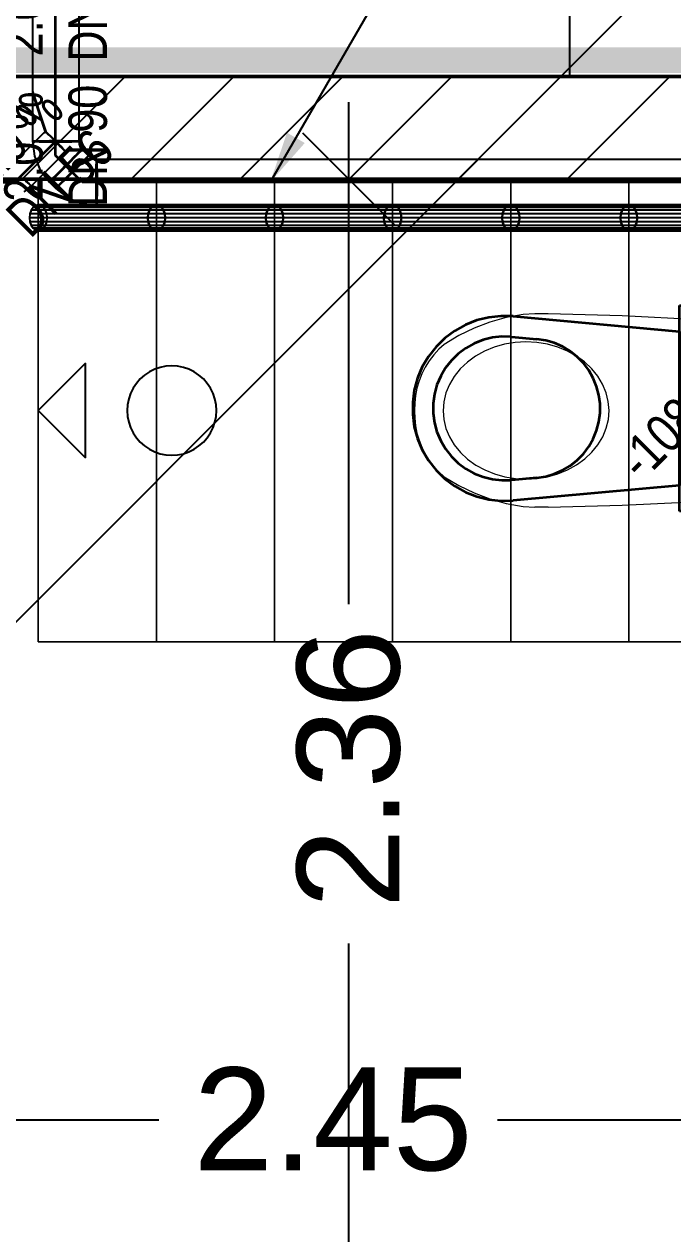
# Model space of a CAD drawing. Extents: x 0 to 756, y -25 to 420.
# Drawn here: x 337.77 to 363.03, y 218.54 to 265.61 of the extents above; entities that cross this region are included whole.
import ezdxf

# ---------------------------------------------------------------- set-up
doc = ezdxf.new("R2010")
doc.units = 0
doc.layers.get('0').update_dxf_attribs({"lineweight": 25})
for name, color, linetype, lineweight, true_color in [('A_Geschossdecke', 7, 'Continuous', 25, 0x008080), ('H_Heizung', 1, 'Continuous', 25, 0xff0000), ('S_Einrichtung', 7, 'Continuous', 35, 0x9dff9d), ('S_Schmutzwasser', 7, 'Continuous', 35, 0x808040)]:
    doc.layers.add(name, color=color, linetype=linetype, lineweight=lineweight, true_color=true_color)
for name, color, linetype, lineweight in [('A_Innenwand', 7, 'Continuous', 25), ('ALLGEMEIN01', 7, 'Continuous', 13), ('ALLGEMEIN03', 7, 'Continuous', 25), ('SANIT_R', 7, 'Continuous', 25), ('Standard', 7, 'Continuous', 25), ('TREPPE', 7, 'Continuous', 13), ('WAND_HOLZ_NICHT_TRAGEND', 7, 'Continuous', 13), ('X_Text', 7, 'Continuous', 25)]:
    doc.layers.add(name, color=color, linetype=linetype, lineweight=lineweight)
doc.styles.get("Standard").update_dxf_attribs({"font": 'arial.ttf'})

# ---------------------------------------------------------------- blocks, each defined once
blk = doc.blocks.new('Referenz-A0T78P30OY')
at = {"layer": 'ALLGEMEIN01', "color": 0, "lineweight": -2}
for p, q in [((342.457, 251.957), (342.286, 251.807)), ((342.646, 252.083), (342.457, 251.957)), ((342.85, 252.184), (342.646, 252.083)), ((343.065, 252.257), (342.85, 252.184)), ((343.288, 252.301), (343.065, 252.257)), ((343.515, 252.316), (343.288, 252.301)), ((343.742, 252.301), (343.515, 252.316)), ((343.965, 252.257), (343.742, 252.301)), ((344.18, 252.184), (343.965, 252.257)), ((344.384, 252.083), (344.18, 252.184)), ((344.573, 251.957), (344.384, 252.083)), ((344.744, 251.807), (344.573, 251.957)), ((342.01, 251.447), (341.909, 251.243)), ((342.136, 251.636), (342.01, 251.447)), ((342.286, 251.807), (342.136, 251.636)), ((344.894, 251.636), (344.744, 251.807)), ((345.021, 251.447), (344.894, 251.636)), ((345.121, 251.243), (345.021, 251.447)), ((341.836, 251.028), (341.792, 250.805)), ((341.909, 251.243), (341.836, 251.028)), ((345.194, 251.028), (345.121, 251.243)), ((345.239, 250.805), (345.194, 251.028)), ((341.792, 250.805), (341.777, 250.578)), ((341.777, 250.578), (341.792, 250.351)), ((345.254, 250.578), (345.239, 250.805)), ((345.239, 250.351), (345.254, 250.578)), ((341.792, 250.351), (341.836, 250.128)), ((341.836, 250.128), (341.909, 249.913)), ((345.121, 249.913), (345.194, 250.128)), ((345.194, 250.128), (345.239, 250.351)), ((341.909, 249.913), (342.01, 249.709)), ((342.01, 249.709), (342.136, 249.52)), ((342.136, 249.52), (342.286, 249.349)), ((344.744, 249.349), (344.894, 249.52)), ((344.894, 249.52), (345.021, 249.709)), ((345.021, 249.709), (345.121, 249.913)), ((342.286, 249.349), (342.457, 249.199)), ((342.457, 249.199), (342.646, 249.072)), ((342.646, 249.072), (342.85, 248.972)), ((344.18, 248.972), (344.384, 249.072)), ((344.384, 249.072), (344.573, 249.199)), ((344.573, 249.199), (344.744, 249.349)), ((342.85, 248.972), (343.065, 248.899)), ((343.065, 248.899), (343.288, 248.854)), ((343.288, 248.854), (343.515, 248.84)), ((343.515, 248.84), (343.742, 248.854)), ((343.742, 248.854), (343.965, 248.899)), ((343.965, 248.899), (344.18, 248.972))]:
    blk.add_line(p, q, dxfattribs=at)
at = {"layer": 'ALLGEMEIN03', "color": 0, "lineweight": -2}
for p, q in [((359.007, 279.578), (359.007, 263.578)), ((359.007, 263.578), (391.607, 263.578))]:
    blk.add_line(p, q, dxfattribs=at)
at = {"layer": 'SANIT_R', "color": 0, "lineweight": 13}
for p, q in [((357.197, 254.317), (356.544, 254.201)), ((357.656, 254.338), (357.197, 254.317)), ((358.178, 254.338), (357.656, 254.338)), ((361.052, 254.258), (358.178, 254.338)), ((364.207, 254.106), (361.052, 254.258)), ((355.286, 253.784), (354.691, 253.494)), ((355.907, 254.018), (355.286, 253.784)), ((356.544, 254.201), (355.907, 254.018)), ((354.691, 253.494), (354.126, 253.151)), ((353.92, 252.967), (353.722, 252.751)), ((354.126, 253.151), (353.92, 252.967)), ((355.695, 252.887), (355.344, 252.692)), ((356.073, 253.042), (355.695, 252.887)), ((356.473, 253.155), (356.073, 253.042)), ((356.888, 253.224), (356.473, 253.155)), ((357.309, 253.247), (356.888, 253.224)), ((357.731, 253.225), (357.309, 253.247)), ((358.145, 253.157), (357.731, 253.225)), ((358.546, 253.046), (358.145, 253.157)), ((358.925, 252.892), (358.546, 253.046)), ((359.277, 252.699), (358.925, 252.892)), ((353.545, 252.518), (353.389, 252.269)), ((353.722, 252.751), (353.545, 252.518)), ((355.026, 252.462), (354.748, 252.199)), ((355.344, 252.692), (355.026, 252.462)), ((359.595, 252.469), (359.277, 252.699)), ((359.874, 252.207), (359.595, 252.469)), ((353.256, 252.008), (353.148, 251.736)), ((353.389, 252.269), (353.256, 252.008)), ((354.514, 251.908), (354.327, 251.595)), ((354.748, 252.199), (354.514, 251.908)), ((360.109, 251.917), (359.874, 252.207)), ((360.296, 251.604), (360.109, 251.917)), ((353.065, 251.455), (353.008, 251.167)), ((353.148, 251.736), (353.065, 251.455)), ((354.327, 251.595), (354.192, 251.264)), ((360.432, 251.273), (360.296, 251.604)), ((353.008, 251.167), (352.978, 250.876)), ((354.192, 251.264), (354.11, 250.921)), ((360.515, 250.931), (360.432, 251.273)), ((360.544, 250.583), (360.515, 250.931)), ((352.978, 250.876), (352.968, 250.573)), ((352.968, 250.573), (352.978, 250.279)), ((354.11, 250.921), (354.083, 250.573)), ((354.083, 250.573), (354.111, 250.224)), ((360.517, 250.234), (360.544, 250.583)), ((352.978, 250.279), (353.009, 249.988)), ((353.009, 249.988), (353.065, 249.701)), ((354.111, 250.224), (354.194, 249.882)), ((360.435, 249.892), (360.517, 250.234)), ((353.065, 249.701), (353.148, 249.42)), ((354.194, 249.882), (354.331, 249.552)), ((354.331, 249.552), (354.518, 249.239)), ((360.113, 249.247), (360.299, 249.561)), ((360.299, 249.561), (360.435, 249.892)), ((353.148, 249.42), (353.257, 249.147)), ((353.257, 249.147), (353.389, 248.886)), ((354.518, 249.239), (354.753, 248.949)), ((359.879, 248.957), (360.113, 249.247)), ((353.389, 248.886), (353.545, 248.638)), ((353.545, 248.638), (353.722, 248.405)), ((354.753, 248.949), (355.032, 248.687)), ((355.032, 248.687), (355.35, 248.457)), ((359.283, 248.463), (359.6, 248.694)), ((359.6, 248.694), (359.879, 248.957)), ((353.722, 248.405), (353.92, 248.189)), ((353.92, 248.189), (354.126, 248.004)), ((355.35, 248.457), (355.702, 248.264)), ((355.702, 248.264), (356.081, 248.11)), ((356.081, 248.11), (356.481, 247.998)), ((358.153, 248.001), (358.553, 248.114)), ((358.553, 248.114), (358.932, 248.269)), ((358.932, 248.269), (359.283, 248.463)), ((354.126, 248.004), (354.691, 247.661)), ((354.691, 247.661), (355.287, 247.371)), ((356.481, 247.998), (356.896, 247.931)), ((356.896, 247.931), (357.318, 247.908)), ((357.318, 247.908), (357.739, 247.932)), ((357.739, 247.932), (358.153, 248.001)), ((355.287, 247.371), (355.907, 247.138)), ((355.907, 247.138), (356.544, 246.955)), ((356.544, 246.955), (357.197, 246.839)), ((357.197, 246.839), (357.656, 246.818)), ((358.178, 246.817), (357.656, 246.818)), ((358.178, 246.817), (361.052, 246.897)), ((361.052, 246.897), (364.207, 247.05))]:
    blk.add_line(p, q, dxfattribs=at)
at = {"layer": 'Standard', "color": 0, "lineweight": -2}
for p, q in [((350.414, 253.578), (350.414, 262.578)), ((352.214, 257.778), (348.614, 261.378)), ((353.414, 259.578), (347.414, 259.578)), ((350.414, 243.037), (350.414, 259.578)), ((338.116, 258.482), (338.041, 258.372)), ((338.21, 258.553), (338.116, 258.482)), ((342.716, 258.482), (338.116, 258.482)), ((338.315, 258.578), (338.21, 258.553)), ((342.81, 258.553), (338.21, 258.553)), ((342.915, 258.578), (338.315, 258.578)), ((338.315, 258.578), (338.42, 258.553)), ((343.02, 258.553), (338.42, 258.553)), ((338.42, 258.553), (338.515, 258.482)), ((343.115, 258.482), (338.515, 258.482)), ((338.515, 258.482), (338.59, 258.372)), ((342.716, 258.482), (342.641, 258.372)), ((342.641, 258.372), (342.716, 258.482)), ((342.81, 258.553), (342.716, 258.482)), ((342.716, 258.482), (342.81, 258.553)), ((347.316, 258.482), (342.716, 258.482)), ((342.915, 258.578), (342.81, 258.553)), ((342.81, 258.553), (342.915, 258.578)), ((347.41, 258.553), (342.81, 258.553)), ((347.515, 258.578), (342.915, 258.578)), ((342.915, 258.578), (343.02, 258.553)), ((343.02, 258.553), (342.915, 258.578)), ((347.62, 258.553), (343.02, 258.553)), ((343.02, 258.553), (343.115, 258.482)), ((343.115, 258.482), (343.02, 258.553)), ((347.715, 258.482), (343.115, 258.482)), ((343.115, 258.482), (343.19, 258.372)), ((343.19, 258.372), (343.115, 258.482)), ((347.316, 258.482), (347.241, 258.372)), ((347.241, 258.372), (347.316, 258.482)), ((347.41, 258.553), (347.316, 258.482)), ((347.316, 258.482), (347.41, 258.553)), ((351.916, 258.482), (347.316, 258.482)), ((347.515, 258.578), (347.41, 258.553)), ((347.41, 258.553), (347.515, 258.578)), ((352.01, 258.553), (347.41, 258.553)), ((352.115, 258.578), (347.515, 258.578)), ((347.515, 258.578), (347.62, 258.553)), ((347.62, 258.553), (347.515, 258.578)), ((352.22, 258.553), (347.62, 258.553)), ((347.62, 258.553), (347.715, 258.482)), ((347.715, 258.482), (347.62, 258.553)), ((352.315, 258.482), (347.715, 258.482)), ((347.715, 258.482), (347.79, 258.372)), ((347.79, 258.372), (347.715, 258.482)), ((351.916, 258.482), (351.841, 258.372)), ((351.841, 258.372), (351.916, 258.482)), ((352.01, 258.553), (351.916, 258.482)), ((351.916, 258.482), (352.01, 258.553)), ((356.516, 258.482), (351.916, 258.482)), ((352.115, 258.578), (352.01, 258.553)), ((352.01, 258.553), (352.115, 258.578)), ((356.61, 258.553), (352.01, 258.553)), ((356.715, 258.578), (352.115, 258.578)), ((352.115, 258.578), (352.22, 258.553)), ((352.22, 258.553), (352.115, 258.578)), ((356.82, 258.553), (352.22, 258.553)), ((352.22, 258.553), (352.315, 258.482)), ((352.315, 258.482), (352.22, 258.553)), ((356.915, 258.482), (352.315, 258.482)), ((352.315, 258.482), (352.39, 258.372)), ((352.39, 258.372), (352.315, 258.482)), ((356.516, 258.482), (356.441, 258.372)), ((356.441, 258.372), (356.516, 258.482)), ((356.61, 258.553), (356.516, 258.482)), ((356.516, 258.482), (356.61, 258.553)), ((361.125, 258.482), (356.516, 258.482)), ((356.715, 258.578), (356.61, 258.553)), ((356.61, 258.553), (356.715, 258.578)), ((361.215, 258.553), (356.61, 258.553)), ((361.315, 258.578), (356.715, 258.578)), ((356.715, 258.578), (356.82, 258.553)), ((356.82, 258.553), (356.715, 258.578)), ((361.415, 258.553), (356.82, 258.553)), ((356.82, 258.553), (356.915, 258.482)), ((356.915, 258.482), (356.82, 258.553)), ((361.506, 258.482), (356.915, 258.482)), ((356.915, 258.482), (356.99, 258.372)), ((356.99, 258.372), (356.915, 258.482)), ((361.125, 258.482), (361.053, 258.372)), ((361.053, 258.372), (361.125, 258.482)), ((361.215, 258.553), (361.125, 258.482)), ((361.125, 258.482), (361.215, 258.553)), ((366.538, 258.482), (361.125, 258.482)), ((361.315, 258.578), (361.215, 258.553)), ((361.215, 258.553), (361.315, 258.578)), ((366.62, 258.553), (361.215, 258.553)), ((361.315, 258.578), (361.415, 258.553)), ((366.71, 258.578), (361.315, 258.578)), ((361.415, 258.553), (361.315, 258.578)), ((361.415, 258.553), (361.506, 258.482)), ((366.801, 258.553), (361.415, 258.553)), ((361.506, 258.482), (361.415, 258.553)), ((361.506, 258.482), (361.577, 258.372)), ((366.883, 258.482), (361.506, 258.482)), ((361.577, 258.372), (361.506, 258.482)), ((337.992, 258.232), (337.976, 258.078)), ((337.976, 258.078), (337.992, 257.923)), ((342.576, 258.078), (337.976, 258.078)), ((338.041, 258.372), (337.992, 258.232)), ((342.592, 258.232), (337.992, 258.232)), ((342.641, 258.372), (338.041, 258.372)), ((343.19, 258.372), (338.59, 258.372)), ((338.59, 258.372), (338.638, 258.232)), ((343.238, 258.232), (338.638, 258.232)), ((338.638, 258.232), (338.655, 258.078)), ((338.655, 258.078), (338.638, 257.923)), ((343.255, 258.078), (338.655, 258.078)), ((342.592, 258.232), (342.576, 258.078)), ((342.576, 258.078), (342.592, 258.232)), ((342.576, 258.078), (342.592, 257.923)), ((347.176, 258.078), (342.576, 258.078)), ((342.592, 257.923), (342.576, 258.078)), ((342.641, 258.372), (342.592, 258.232)), ((342.592, 258.232), (342.641, 258.372)), ((347.192, 258.232), (342.592, 258.232)), ((347.241, 258.372), (342.641, 258.372)), ((347.79, 258.372), (343.19, 258.372)), ((343.19, 258.372), (343.238, 258.232)), ((343.238, 258.232), (343.19, 258.372)), ((347.838, 258.232), (343.238, 258.232)), ((343.238, 258.232), (343.255, 258.078)), ((343.255, 258.078), (343.238, 258.232)), ((343.255, 258.078), (343.238, 257.923)), ((343.238, 257.923), (343.255, 258.078)), ((347.855, 258.078), (343.255, 258.078)), ((347.192, 258.232), (347.176, 258.078)), ((347.176, 258.078), (347.192, 258.232)), ((347.176, 258.078), (347.192, 257.923)), ((351.776, 258.078), (347.176, 258.078)), ((347.192, 257.923), (347.176, 258.078)), ((347.241, 258.372), (347.192, 258.232)), ((347.192, 258.232), (347.241, 258.372)), ((351.792, 258.232), (347.192, 258.232)), ((351.841, 258.372), (347.241, 258.372)), ((352.39, 258.372), (347.79, 258.372)), ((347.79, 258.372), (347.838, 258.232)), ((347.838, 258.232), (347.79, 258.372)), ((352.438, 258.232), (347.838, 258.232)), ((347.838, 258.232), (347.855, 258.078)), ((347.855, 258.078), (347.838, 258.232)), ((347.855, 258.078), (347.838, 257.923)), ((347.838, 257.923), (347.855, 258.078)), ((352.455, 258.078), (347.855, 258.078)), ((351.792, 258.232), (351.776, 258.078)), ((351.776, 258.078), (351.792, 258.232)), ((351.776, 258.078), (351.792, 257.923)), ((356.376, 258.078), (351.776, 258.078)), ((351.792, 257.923), (351.776, 258.078)), ((351.841, 258.372), (351.792, 258.232)), ((351.792, 258.232), (351.841, 258.372)), ((356.392, 258.232), (351.792, 258.232)), ((356.441, 258.372), (351.841, 258.372)), ((356.99, 258.372), (352.39, 258.372)), ((352.39, 258.372), (352.438, 258.232)), ((352.438, 258.232), (352.39, 258.372)), ((357.038, 258.232), (352.438, 258.232)), ((352.438, 258.232), (352.455, 258.078)), ((352.455, 258.078), (352.438, 258.232)), ((352.455, 258.078), (352.438, 257.923)), ((352.438, 257.923), (352.455, 258.078)), ((357.055, 258.078), (352.455, 258.078)), ((356.392, 258.232), (356.376, 258.078)), ((356.376, 258.078), (356.392, 258.232)), ((356.376, 258.078), (356.392, 257.923)), ((360.991, 258.078), (356.376, 258.078)), ((356.392, 257.923), (356.376, 258.078)), ((356.441, 258.372), (356.392, 258.232)), ((356.392, 258.232), (356.441, 258.372)), ((361.007, 258.232), (356.392, 258.232)), ((361.053, 258.372), (356.441, 258.372)), ((361.577, 258.372), (356.99, 258.372)), ((356.99, 258.372), (357.038, 258.232)), ((357.038, 258.232), (356.99, 258.372)), ((361.624, 258.232), (357.038, 258.232)), ((357.038, 258.232), (357.055, 258.078)), ((357.055, 258.078), (357.038, 258.232)), ((357.055, 258.078), (357.038, 257.923)), ((357.038, 257.923), (357.055, 258.078)), ((361.639, 258.078), (357.055, 258.078)), ((361.007, 258.232), (360.991, 258.078)), ((360.991, 258.078), (361.007, 258.232)), ((360.991, 258.078), (361.007, 257.923)), ((366.417, 258.078), (360.991, 258.078)), ((361.007, 257.923), (360.991, 258.078)), ((361.053, 258.372), (361.007, 258.232)), ((361.007, 258.232), (361.053, 258.372)), ((366.432, 258.232), (361.007, 258.232)), ((366.473, 258.372), (361.053, 258.372)), ((361.577, 258.372), (361.624, 258.232)), ((366.947, 258.372), (361.577, 258.372)), ((361.624, 258.232), (361.577, 258.372)), ((361.624, 258.232), (361.639, 258.078)), ((366.989, 258.232), (361.624, 258.232)), ((361.639, 258.078), (361.624, 258.232)), ((361.639, 258.078), (361.624, 257.923)), ((361.624, 257.923), (361.639, 258.078)), ((367.003, 258.078), (361.639, 258.078)), ((337.992, 257.923), (338.041, 257.784)), ((342.592, 257.923), (337.992, 257.923)), ((338.041, 257.784), (338.116, 257.673)), ((342.641, 257.784), (338.041, 257.784)), ((338.116, 257.673), (338.21, 257.602)), ((342.716, 257.673), (338.116, 257.673)), ((338.21, 257.602), (338.315, 257.578)), ((342.81, 257.602), (338.21, 257.602)), ((338.42, 257.602), (338.315, 257.578)), ((338.315, 257.578), (342.915, 257.578)), ((338.515, 257.673), (338.42, 257.602)), ((343.02, 257.602), (338.42, 257.602)), ((338.59, 257.784), (338.515, 257.673)), ((343.115, 257.673), (338.515, 257.673)), ((338.638, 257.923), (338.59, 257.784)), ((343.19, 257.784), (338.59, 257.784)), ((343.238, 257.923), (338.638, 257.923)), ((342.592, 257.923), (342.641, 257.784)), ((347.192, 257.923), (342.592, 257.923)), ((342.641, 257.784), (342.592, 257.923)), ((342.641, 257.784), (342.716, 257.673)), ((347.241, 257.784), (342.641, 257.784)), ((342.716, 257.673), (342.641, 257.784)), ((342.716, 257.673), (342.81, 257.602)), ((347.316, 257.673), (342.716, 257.673)), ((342.81, 257.602), (342.716, 257.673)), ((342.81, 257.602), (342.915, 257.578)), ((347.41, 257.602), (342.81, 257.602)), ((342.915, 257.578), (342.81, 257.602)), ((343.02, 257.602), (342.915, 257.578)), ((342.915, 257.578), (343.02, 257.602)), ((342.915, 257.578), (347.515, 257.578)), ((343.115, 257.673), (343.02, 257.602)), ((343.02, 257.602), (343.115, 257.673)), ((347.62, 257.602), (343.02, 257.602)), ((343.19, 257.784), (343.115, 257.673)), ((343.115, 257.673), (343.19, 257.784)), ((347.715, 257.673), (343.115, 257.673)), ((343.238, 257.923), (343.19, 257.784)), ((343.19, 257.784), (343.238, 257.923)), ((347.79, 257.784), (343.19, 257.784)), ((347.838, 257.923), (343.238, 257.923)), ((347.192, 257.923), (347.241, 257.784)), ((351.792, 257.923), (347.192, 257.923)), ((347.241, 257.784), (347.192, 257.923)), ((347.241, 257.784), (347.316, 257.673)), ((351.841, 257.784), (347.241, 257.784)), ((347.316, 257.673), (347.241, 257.784)), ((347.316, 257.673), (347.41, 257.602)), ((351.916, 257.673), (347.316, 257.673)), ((347.41, 257.602), (347.316, 257.673)), ((347.41, 257.602), (347.515, 257.578)), ((352.01, 257.602), (347.41, 257.602)), ((347.515, 257.578), (347.41, 257.602)), ((347.62, 257.602), (347.515, 257.578)), ((347.515, 257.578), (347.62, 257.602)), ((347.515, 257.578), (352.115, 257.578)), ((347.715, 257.673), (347.62, 257.602)), ((347.62, 257.602), (347.715, 257.673)), ((352.22, 257.602), (347.62, 257.602)), ((347.79, 257.784), (347.715, 257.673)), ((347.715, 257.673), (347.79, 257.784)), ((352.315, 257.673), (347.715, 257.673)), ((347.838, 257.923), (347.79, 257.784)), ((347.79, 257.784), (347.838, 257.923)), ((352.39, 257.784), (347.79, 257.784)), ((352.438, 257.923), (347.838, 257.923)), ((351.792, 257.923), (351.841, 257.784)), ((356.392, 257.923), (351.792, 257.923)), ((351.841, 257.784), (351.792, 257.923)), ((351.841, 257.784), (351.916, 257.673)), ((356.441, 257.784), (351.841, 257.784)), ((351.916, 257.673), (351.841, 257.784)), ((351.916, 257.673), (352.01, 257.602)), ((356.516, 257.673), (351.916, 257.673)), ((352.01, 257.602), (351.916, 257.673)), ((352.01, 257.602), (352.115, 257.578)), ((356.61, 257.602), (352.01, 257.602)), ((352.115, 257.578), (352.01, 257.602)), ((352.22, 257.602), (352.115, 257.578)), ((352.115, 257.578), (352.22, 257.602)), ((352.115, 257.578), (356.715, 257.578)), ((352.315, 257.673), (352.22, 257.602)), ((352.22, 257.602), (352.315, 257.673)), ((356.82, 257.602), (352.22, 257.602)), ((352.39, 257.784), (352.315, 257.673)), ((352.315, 257.673), (352.39, 257.784)), ((356.915, 257.673), (352.315, 257.673)), ((352.438, 257.923), (352.39, 257.784)), ((352.39, 257.784), (352.438, 257.923)), ((356.99, 257.784), (352.39, 257.784)), ((357.038, 257.923), (352.438, 257.923)), ((356.392, 257.923), (356.441, 257.784)), ((361.007, 257.923), (356.392, 257.923)), ((356.441, 257.784), (356.392, 257.923)), ((356.441, 257.784), (356.516, 257.673)), ((361.053, 257.784), (356.441, 257.784)), ((356.516, 257.673), (356.441, 257.784)), ((356.516, 257.673), (356.61, 257.602)), ((361.125, 257.673), (356.516, 257.673)), ((356.61, 257.602), (356.516, 257.673)), ((356.61, 257.602), (356.715, 257.578)), ((361.215, 257.602), (356.61, 257.602)), ((356.715, 257.578), (356.61, 257.602)), ((356.82, 257.602), (356.715, 257.578)), ((356.715, 257.578), (356.82, 257.602)), ((356.715, 257.578), (361.315, 257.578)), ((356.915, 257.673), (356.82, 257.602)), ((356.82, 257.602), (356.915, 257.673)), ((361.415, 257.602), (356.82, 257.602)), ((356.99, 257.784), (356.915, 257.673)), ((356.915, 257.673), (356.99, 257.784)), ((361.506, 257.673), (356.915, 257.673)), ((357.038, 257.923), (356.99, 257.784)), ((356.99, 257.784), (357.038, 257.923)), ((361.577, 257.784), (356.99, 257.784)), ((361.624, 257.923), (357.038, 257.923)), ((361.007, 257.923), (361.053, 257.784)), ((366.432, 257.923), (361.007, 257.923)), ((361.053, 257.784), (361.007, 257.923)), ((361.053, 257.784), (361.125, 257.673)), ((366.473, 257.784), (361.053, 257.784)), ((361.125, 257.673), (361.053, 257.784)), ((361.125, 257.673), (361.215, 257.602)), ((366.538, 257.673), (361.125, 257.673)), ((361.215, 257.602), (361.125, 257.673)), ((361.215, 257.602), (361.315, 257.578)), ((366.62, 257.602), (361.215, 257.602)), ((361.315, 257.578), (361.215, 257.602)), ((361.415, 257.602), (361.315, 257.578)), ((361.315, 257.578), (361.415, 257.602)), ((361.315, 257.578), (366.71, 257.578)), ((361.506, 257.673), (361.415, 257.602)), ((361.415, 257.602), (361.506, 257.673)), ((366.801, 257.602), (361.415, 257.602)), ((361.577, 257.784), (361.506, 257.673)), ((361.506, 257.673), (361.577, 257.784)), ((366.883, 257.673), (361.506, 257.673)), ((361.624, 257.923), (361.577, 257.784)), ((361.577, 257.784), (361.624, 257.923)), ((366.947, 257.784), (361.577, 257.784)), ((366.989, 257.923), (361.624, 257.923)), ((350.414, 212.378), (350.414, 229.837)), ((324.607, 222.978), (343.006, 222.978)), ((356.206, 222.978), (373.607, 222.978))]:
    blk.add_line(p, q, dxfattribs=at)
at = {"layer": 'TREPPE', "color": 0}
for p, q in [((342.915, 259.578), (338.315, 259.578)), ((338.315, 259.578), (338.315, 241.578)), ((338.315, 259.578), (342.915, 259.578)), ((338.315, 241.578), (338.315, 259.578)), ((338.315, 259.578), (338.315, 259.578)), ((342.915, 241.578), (342.915, 259.578)), ((342.915, 259.578), (342.915, 241.578)), ((342.915, 259.578), (342.915, 259.578)), ((347.515, 259.578), (342.915, 259.578)), ((342.915, 259.578), (342.915, 241.578)), ((342.915, 259.578), (347.515, 259.578)), ((342.915, 241.578), (342.915, 259.578)), ((342.915, 259.578), (342.915, 259.578)), ((347.515, 241.578), (347.515, 259.578)), ((347.515, 259.578), (347.515, 241.578)), ((347.515, 259.578), (347.515, 259.578)), ((352.115, 259.578), (347.515, 259.578)), ((347.515, 259.578), (347.515, 241.578)), ((347.515, 259.578), (352.115, 259.578)), ((347.515, 241.578), (347.515, 259.578)), ((347.515, 259.578), (347.515, 259.578)), ((352.115, 241.578), (352.115, 259.578)), ((352.115, 259.578), (352.115, 241.578)), ((352.115, 259.578), (352.115, 259.578)), ((356.715, 259.578), (352.115, 259.578)), ((352.115, 259.578), (352.115, 241.578)), ((352.115, 259.578), (356.715, 259.578)), ((352.115, 241.578), (352.115, 259.578)), ((352.115, 259.578), (352.115, 259.578)), ((356.715, 241.578), (356.715, 259.578)), ((356.715, 259.578), (356.715, 241.578)), ((356.715, 259.578), (356.715, 259.578)), ((361.315, 259.578), (356.715, 259.578)), ((356.715, 259.578), (356.715, 241.578)), ((356.715, 259.578), (361.315, 259.578)), ((356.715, 241.578), (356.715, 259.578)), ((356.715, 259.578), (356.715, 259.578)), ((361.315, 241.578), (361.315, 259.578)), ((361.315, 259.578), (361.315, 241.578)), ((361.315, 259.578), (361.315, 259.578)), ((366.869, 259.578), (361.315, 259.578)), ((361.315, 259.578), (361.315, 241.578)), ((361.315, 241.578), (361.315, 259.578)), ((361.315, 259.578), (366.869, 259.578)), ((361.315, 259.578), (361.315, 259.578)), ((338.315, 241.578), (342.915, 241.578)), ((342.915, 241.578), (338.315, 241.578)), ((338.315, 241.578), (338.315, 241.578)), ((342.915, 241.578), (342.915, 241.578)), ((342.915, 241.578), (347.515, 241.578)), ((347.515, 241.578), (342.915, 241.578)), ((342.915, 241.578), (342.915, 241.578)), ((347.515, 241.578), (347.515, 241.578)), ((347.515, 241.578), (352.115, 241.578)), ((352.115, 241.578), (347.515, 241.578)), ((347.515, 241.578), (347.515, 241.578)), ((352.115, 241.578), (352.115, 241.578)), ((352.115, 241.578), (356.715, 241.578)), ((356.715, 241.578), (352.115, 241.578)), ((352.115, 241.578), (352.115, 241.578)), ((356.715, 241.578), (356.715, 241.578)), ((356.715, 241.578), (361.315, 241.578)), ((361.315, 241.578), (356.715, 241.578)), ((356.715, 241.578), (356.715, 241.578)), ((361.315, 241.578), (361.315, 241.578)), ((361.315, 241.578), (364.961, 241.578)), ((364.961, 241.578), (361.315, 241.578)), ((361.315, 241.578), (361.315, 241.578))]:
    blk.add_line(p, q, dxfattribs=at)
at = {"layer": 'TREPPE', "color": 0, "lineweight": -2}
for p, q in [((340.155, 252.418), (338.315, 250.578)), ((340.155, 248.738), (340.155, 252.418)), ((338.315, 250.578), (340.155, 248.738))]:
    blk.add_line(p, q, dxfattribs=at)
at = {"layer": 'WAND_HOLZ_NICHT_TRAGEND', "color": 0, "lineweight": 50}
for p, q in [((391.607, 263.578), (324.607, 263.578)), ((324.607, 263.578), (391.607, 263.578)), ((324.607, 259.578), (391.607, 259.578)), ((391.607, 259.578), (324.607, 259.578))]:
    blk.add_line(p, q, dxfattribs=at)
at = {"layer": 'Standard', "color": 0, "lineweight": -2, "insert": (348.382, 231.204), "char_height": 4, "attachment_point": 1, "rotation": 90}
blk.add_mtext('{\\fArial;2.36}', dxfattribs=at)
at = {"layer": 'Standard', "color": 0, "lineweight": -2, "insert": (344.357, 225.01), "char_height": 4, "attachment_point": 1}
blk.add_mtext('{\\fArial;2.45}', dxfattribs=at)
blk = doc.blocks.new('Wand-A0T78P4EOY', base_point=(296.607, 259.578))
at = {"color": 0, "linetype": 'ByBlock', "lineweight": -2, "ltscale": 0.25}
for p, q in [((391.607, 263.578), (319.615, 263.578)), ((391.607, 259.578), (324.607, 259.578))]:
    blk.add_line(p, q, dxfattribs=at)
at = {"color": 0, "lineweight": -2}
for p, q in [((341.694, 263.578), (337.694, 259.578)), ((345.937, 263.578), (341.937, 259.578)), ((350.179, 263.578), (346.179, 259.578)), ((354.422, 263.578), (350.422, 259.578)), ((358.664, 263.578), (354.664, 259.578)), ((362.907, 263.578), (358.907, 259.578))]:
    blk.add_line(p, q, dxfattribs=at)
blk = doc.blocks.new('Geschossdecke-A0T78P4UOY', base_point=(119.607, 24.521))
at = {"color": 0, "lineweight": -2}
blk.add_line((300.607, 205.521), (397.607, 302.521), dxfattribs=at)
blk = doc.blocks.new('WC-A0T78P8KOY', base_point=(352.897, 246.66))
at = {"color": 0, "linetype": 'ByBlock', "lineweight": -2, "ltscale": 0.35}
for p, q in [((356.336, 254.257), (355.86, 254.205)), ((356.813, 254.246), (356.336, 254.257)), ((356.813, 254.246), (363.289, 253.66)), ((363.289, 246.66), (363.289, 254.66)), ((363.289, 254.66), (364.289, 254.66)), ((364.289, 254.66), (364.289, 246.66)), ((354.952, 253.915), (354.534, 253.683)), ((355.396, 254.09), (354.952, 253.915)), ((355.86, 254.205), (355.396, 254.09)), ((354.151, 253.397), (353.809, 253.063)), ((354.534, 253.683), (354.151, 253.397)), ((355.638, 253.328), (355.292, 253.191)), ((355.999, 253.417), (355.638, 253.328)), ((356.368, 253.458), (355.999, 253.417)), ((356.74, 253.449), (356.368, 253.458)), ((356.74, 253.449), (357.732, 253.36)), ((358.077, 253.306), (357.732, 253.36)), ((358.412, 253.209), (358.077, 253.306)), ((363.289, 253.66), (363.289, 247.66)), ((353.809, 253.063), (353.514, 252.687)), ((354.968, 253.011), (354.67, 252.788)), ((355.292, 253.191), (354.968, 253.011)), ((358.731, 253.069), (358.412, 253.209)), ((359.031, 252.89), (358.731, 253.069)), ((359.304, 252.673), (359.031, 252.89)), ((353.514, 252.687), (353.272, 252.275)), ((354.404, 252.529), (354.175, 252.236)), ((354.67, 252.788), (354.404, 252.529)), ((359.548, 252.424), (359.304, 252.673)), ((359.757, 252.145), (359.548, 252.424)), ((353.272, 252.275), (353.086, 251.834)), ((353.987, 251.916), (353.842, 251.573)), ((354.175, 252.236), (353.987, 251.916)), ((359.929, 251.841), (359.757, 252.145)), ((353.086, 251.834), (352.961, 251.373)), ((353.842, 251.573), (353.745, 251.214)), ((360.061, 251.518), (359.929, 251.841)), ((360.149, 251.181), (360.061, 251.518)), ((352.961, 251.373), (352.897, 250.899)), ((353.745, 251.214), (353.696, 250.846)), ((360.194, 250.835), (360.149, 251.181)), ((352.897, 250.899), (352.897, 250.421)), ((353.696, 250.846), (353.696, 250.474)), ((353.696, 250.474), (353.745, 250.106)), ((360.149, 250.14), (360.194, 250.486)), ((360.194, 250.486), (360.194, 250.835)), ((352.897, 250.421), (352.961, 249.947)), ((353.745, 250.106), (353.842, 249.747)), ((360.061, 249.802), (360.149, 250.14)), ((352.961, 249.947), (353.086, 249.486)), ((353.842, 249.747), (353.987, 249.405)), ((359.929, 249.479), (360.061, 249.802)), ((353.086, 249.486), (353.272, 249.046)), ((353.272, 249.046), (353.514, 248.634)), ((353.987, 249.405), (354.175, 249.084)), ((354.175, 249.084), (354.404, 248.792)), ((359.548, 248.897), (359.757, 249.176)), ((359.757, 249.176), (359.929, 249.479)), ((353.514, 248.634), (353.809, 248.257)), ((354.404, 248.792), (354.67, 248.532)), ((359.031, 248.431), (359.304, 248.647)), ((359.304, 248.647), (359.548, 248.897)), ((353.809, 248.257), (354.151, 247.923)), ((354.67, 248.532), (354.968, 248.31)), ((354.968, 248.31), (355.292, 248.129)), ((355.292, 248.129), (355.638, 247.993)), ((358.077, 248.014), (358.412, 248.111)), ((358.412, 248.111), (358.731, 248.251)), ((358.731, 248.251), (359.031, 248.431)), ((354.151, 247.923), (354.534, 247.638)), ((354.534, 247.638), (354.952, 247.405)), ((355.638, 247.993), (355.999, 247.903)), ((355.999, 247.903), (356.368, 247.863)), ((356.368, 247.863), (356.74, 247.871)), ((357.732, 247.961), (356.74, 247.871)), ((363.289, 247.66), (356.813, 247.075)), ((357.732, 247.961), (358.077, 248.014)), ((354.952, 247.405), (355.396, 247.23)), ((355.396, 247.23), (355.86, 247.116)), ((355.86, 247.116), (356.336, 247.063)), ((356.336, 247.063), (356.813, 247.075)), ((364.289, 246.66), (363.289, 246.66))]:
    blk.add_line(p, q, dxfattribs=at)
blk = doc.blocks.new('Bauteilbeschriftung-A0T78PBOOY', base_point=(344.351, 264.554))
at = {"color": 0, "lineweight": -2}
for p, q in [((344.351, 275.861), (364.732, 275.861)), ((344.351, 272.661), (344.351, 275.861)), ((364.732, 275.861), (364.732, 272.661)), ((364.732, 272.661), (344.351, 272.661))]:
    blk.add_line(p, q, dxfattribs=at)
at = {"color": 0, "linetype": 'ByBlock', "lineweight": -2, "ltscale": 0.25}
blk.add_line((364.732, 272.661), (364.9, 264.554), dxfattribs=at)
at = {"color": 7, "linetype": 'ByBlock', "lineweight": -2, "ltscale": 0.25, "true_color": 0xffffff}
for points in [[(344.351, 272.661), (364.732, 272.661), (344.351, 275.861)], [(364.732, 272.661), (344.351, 275.861), (364.732, 275.861)]]:
    blk.add_solid(points, dxfattribs=at)
at = {"color": 0, "linetype": 'ByBlock', "lineweight": -2, "ltscale": 0.25}
for points in [[(365.256, 266.545), (364.459, 266.545), (365.259, 266.562)], [(364.9, 264.554), (365.256, 266.545), (364.459, 266.545)]]:
    blk.add_solid(points, dxfattribs=at)
at = {"color": 0, "linetype": 'ByBlock', "lineweight": -2, "ltscale": 0.25, "insert": (345.084, 275.361), "char_height": 2.2, "attachment_point": 1}
blk.add_mtext('{\\fArial;Wandheizung}', dxfattribs=at)
blk = doc.blocks.new('Abwasserleitung-A0T78PDAOY', base_point=(324.925, 250.858))
at = {"color": 0, "linetype": 'ByBlock', "lineweight": -2, "ltscale": 0.35}
for p, q in [((337.399, 259.461), (338.991, 261.052)), ((324.925, 257.955), (326.431, 259.461)), ((326.431, 259.461), (337.399, 259.461)), ((324.925, 251.057), (324.925, 257.955)), ((325.124, 250.858), (324.925, 251.057))]:
    blk.add_line(p, q, dxfattribs=at)
blk = doc.blocks.new('Abwasserleitung-A0T78PEWOY', base_point=(338.991, 251.898))
at = {"color": 0, "linetype": 'ByBlock', "lineweight": -2, "ltscale": 0.35}
for p, q in [((338.991, 260.499), (338.991, 261.052)), ((340.029, 259.461), (338.991, 260.499)), ((366.347, 259.461), (340.029, 259.461))]:
    blk.add_line(p, q, dxfattribs=at)
blk = doc.blocks.new('Bauteilbeschriftung-A0T78PEYOY', base_point=(347.346, 259.461))
at = {"color": 0, "lineweight": -2}
for p, q in [((351.985, 270.673), (362.148, 270.673)), ((351.985, 267.473), (351.985, 270.673)), ((362.148, 270.673), (362.148, 267.473)), ((362.148, 267.473), (351.985, 267.473))]:
    blk.add_line(p, q, dxfattribs=at)
at = {"color": 0, "linetype": 'ByBlock', "lineweight": -2, "ltscale": 0.25}
blk.add_line((351.985, 267.473), (347.346, 259.461), dxfattribs=at)
at = {"color": 7, "linetype": 'ByBlock', "lineweight": -2, "ltscale": 0.25, "true_color": 0xffffff}
for points in [[(351.985, 267.473), (362.148, 267.473), (351.985, 270.673)], [(362.148, 267.473), (351.985, 270.673), (362.148, 270.673)]]:
    blk.add_solid(points, dxfattribs=at)
at = {"color": 0, "linetype": 'ByBlock', "lineweight": -2, "ltscale": 0.25}
for points in [[(348.694, 260.991), (347.866, 260.991), (348.002, 261.392)], [(347.346, 259.461), (348.694, 260.991), (347.866, 260.991)]]:
    blk.add_solid(points, dxfattribs=at)
at = {"color": 0, "linetype": 'ByBlock', "lineweight": -2, "ltscale": 0.25, "insert": (352.718, 270.173), "char_height": 2.2, "attachment_point": 1}
blk.add_mtext('{\\fArial;DN 90}', dxfattribs=at)
blk = doc.blocks.new('Abwasserleitung-A0T78PF0OY', base_point=(338.991, 261.052))
at = {"color": 0, "linetype": 'ByBlock', "lineweight": -2, "ltscale": 0.35}
blk.add_line((338.991, 261.052), (338.991, 270.811), dxfattribs=at)
blk = doc.blocks.new('Distributor Abwasserleitung-A0T78PF4OY', base_point=(338.463, 260.524))
at = {"color": 0, "lineweight": 13}
blk.add_line((338.991, 261.052), (338.991, 261.052), dxfattribs=at)
blk = doc.blocks.new('Abwasser Schnellansicht-A0T78PF6OY', base_point=(324.365, 243.805))
at = {"color": 0, "linetype": 'ByBlock', "lineweight": -2, "ltscale": 0.25}
for p, q in [((338.091, 271.811), (338.091, 261.052)), ((339.891, 271.811), (339.891, 261.052)), ((338.595, 261.448), (337.249, 260.103)), ((338.595, 261.448), (338.606, 261.432)), ((338.61, 261.437), (338.595, 261.448)), ((338.606, 261.432), (338.644, 261.391)), ((338.652, 261.399), (338.61, 261.437)), ((338.644, 261.391), (338.705, 261.326)), ((338.716, 261.338), (338.652, 261.399)), ((338.705, 261.326), (338.786, 261.243)), ((338.799, 261.257), (338.716, 261.338)), ((338.091, 261.058), (338.119, 261.063)), ((338.123, 261.053), (338.091, 261.058)), ((338.091, 261.058), (338.167, 260.476)), ((338.121, 261.057), (338.091, 261.052)), ((338.091, 261.052), (338.121, 261.047)), ((338.119, 261.063), (338.207, 261.067)), ((338.211, 261.061), (338.121, 261.057)), ((338.121, 261.047), (338.211, 261.043)), ((338.215, 261.049), (338.123, 261.053)), ((338.207, 261.067), (338.349, 261.071)), ((338.354, 261.065), (338.211, 261.061)), ((338.211, 261.043), (338.354, 261.039)), ((338.359, 261.045), (338.215, 261.049)), ((338.349, 261.071), (338.534, 261.074)), ((338.541, 261.068), (338.354, 261.065)), ((338.354, 261.039), (338.541, 261.036)), ((338.547, 261.043), (338.359, 261.045)), ((338.534, 261.074), (338.75, 261.076)), ((338.758, 261.069), (338.541, 261.068)), ((338.541, 261.036), (338.758, 261.035)), ((338.765, 261.041), (338.547, 261.043)), ((338.75, 261.076), (338.983, 261.076)), ((338.991, 261.07), (338.758, 261.069)), ((338.758, 261.035), (338.991, 261.034)), ((338.998, 261.04), (338.765, 261.041)), ((338.786, 261.243), (338.88, 261.147)), ((338.896, 261.162), (338.799, 261.257)), ((338.88, 261.147), (338.983, 261.044)), ((338.998, 261.06), (338.896, 261.162)), ((338.983, 261.076), (339.216, 261.076)), ((338.983, 261.044), (339.085, 260.942)), ((339.223, 261.069), (338.991, 261.07)), ((338.991, 261.034), (339.223, 261.035)), ((339.101, 260.957), (338.998, 261.06)), ((339.231, 261.041), (338.998, 261.04)), ((339.085, 260.942), (339.182, 260.847)), ((339.195, 260.861), (339.101, 260.957)), ((339.182, 260.847), (339.265, 260.766)), ((339.276, 260.778), (339.195, 260.861)), ((339.216, 261.076), (339.434, 261.074)), ((339.441, 261.068), (339.223, 261.069)), ((339.223, 261.035), (339.441, 261.036)), ((339.447, 261.043), (339.231, 261.041)), ((339.434, 261.074), (339.622, 261.071)), ((339.627, 261.065), (339.441, 261.068)), ((339.441, 261.036), (339.627, 261.039)), ((339.632, 261.046), (339.447, 261.043)), ((339.622, 261.071), (339.766, 261.067)), ((339.77, 261.061), (339.627, 261.065)), ((339.627, 261.039), (339.77, 261.043)), ((339.774, 261.049), (339.632, 261.046)), ((339.766, 261.067), (339.858, 261.063)), ((339.86, 261.057), (339.77, 261.061)), ((339.77, 261.043), (339.86, 261.047)), ((339.862, 261.054), (339.774, 261.049)), ((339.858, 261.063), (339.89, 261.058)), ((339.891, 261.052), (339.86, 261.057)), ((339.86, 261.047), (339.891, 261.052)), ((339.89, 261.058), (339.862, 261.054)), ((339.89, 261.058), (339.906, 260.942)), ((339.906, 260.942), (339.951, 260.833)), ((339.951, 260.833), (340.022, 260.74)), ((339.386, 260.656), (338.041, 259.311)), ((338.167, 260.476), (338.392, 259.934)), ((339.265, 260.766), (339.329, 260.705)), ((339.337, 260.713), (339.276, 260.778)), ((339.329, 260.705), (339.371, 260.667)), ((339.375, 260.672), (339.337, 260.713)), ((339.371, 260.667), (339.386, 260.656)), ((339.386, 260.656), (339.375, 260.672)), ((339.693, 260.433), (339.538, 260.281)), ((339.543, 260.286), (339.698, 260.438)), ((339.71, 260.407), (339.558, 260.251)), ((339.563, 260.256), (339.715, 260.411)), ((339.827, 260.563), (339.693, 260.433)), ((339.698, 260.438), (339.831, 260.567)), ((339.841, 260.541), (339.71, 260.407)), ((339.715, 260.411), (339.845, 260.545)), ((339.931, 260.661), (339.827, 260.563)), ((339.831, 260.567), (339.933, 260.664)), ((339.941, 260.646), (339.841, 260.541)), ((339.845, 260.545), (339.943, 260.649)), ((339.997, 260.722), (339.931, 260.661)), ((339.933, 260.664), (339.999, 260.723)), ((340.002, 260.714), (339.941, 260.646)), ((339.943, 260.649), (340.004, 260.715)), ((340.022, 260.74), (339.997, 260.722)), ((339.999, 260.723), (340.022, 260.74)), ((340.022, 260.74), (340.002, 260.714)), ((340.004, 260.715), (340.022, 260.74)), ((340.022, 260.74), (340.27, 260.492)), ((340.071, 260.311), (340.176, 260.411)), ((340.178, 260.414), (340.075, 260.315)), ((340.093, 260.297), (340.191, 260.401)), ((340.194, 260.403), (340.096, 260.301)), ((340.176, 260.411), (340.244, 260.473)), ((340.245, 260.474), (340.178, 260.414)), ((340.191, 260.401), (340.252, 260.467)), ((340.253, 260.469), (340.194, 260.403)), ((340.244, 260.473), (340.27, 260.492)), ((340.27, 260.492), (340.245, 260.474)), ((340.252, 260.467), (340.27, 260.492)), ((340.27, 260.492), (340.253, 260.469)), ((340.27, 260.492), (340.363, 260.421)), ((340.363, 260.421), (340.472, 260.376)), ((340.472, 260.376), (340.588, 260.361)), ((340.583, 260.332), (340.588, 260.361)), ((340.588, 260.361), (340.583, 260.33)), ((340.588, 260.361), (340.593, 260.328)), ((340.593, 260.33), (340.588, 260.361)), ((340.588, 260.361), (365.788, 260.361)), ((338.392, 259.934), (338.749, 259.468)), ((339.209, 259.952), (339.057, 259.797)), ((339.061, 259.801), (339.214, 259.957)), ((339.228, 259.922), (339.074, 259.77)), ((339.079, 259.775), (339.233, 259.927)), ((339.373, 260.117), (339.209, 259.952)), ((339.214, 259.957), (339.378, 260.122)), ((339.393, 260.086), (339.228, 259.922)), ((339.233, 259.927), (339.398, 260.091)), ((339.538, 260.281), (339.373, 260.117)), ((339.378, 260.122), (339.543, 260.286)), ((339.558, 260.251), (339.393, 260.086)), ((339.398, 260.091), (339.563, 260.256)), ((339.621, 259.869), (339.457, 259.704)), ((339.616, 259.863), (339.781, 260.028)), ((339.786, 260.033), (339.621, 259.869)), ((339.646, 259.843), (339.811, 260.008)), ((339.816, 260.014), (339.652, 259.849)), ((339.781, 260.028), (339.936, 260.181)), ((339.941, 260.185), (339.786, 260.033)), ((339.811, 260.008), (339.963, 260.163)), ((339.967, 260.168), (339.816, 260.014)), ((339.936, 260.181), (340.071, 260.311)), ((340.075, 260.315), (339.941, 260.185)), ((339.963, 260.163), (340.093, 260.297)), ((340.096, 260.301), (339.967, 260.168)), ((340.571, 259.701), (340.572, 259.917)), ((340.572, 259.911), (340.571, 259.694)), ((340.572, 259.917), (340.575, 260.102)), ((340.575, 260.097), (340.572, 259.911)), ((340.575, 260.102), (340.579, 260.244)), ((340.579, 260.24), (340.575, 260.097)), ((340.579, 260.244), (340.583, 260.332)), ((340.583, 260.33), (340.579, 260.24)), ((340.597, 260.24), (340.593, 260.33)), ((340.593, 260.328), (340.597, 260.236)), ((340.601, 260.097), (340.597, 260.24)), ((340.597, 260.236), (340.601, 260.092)), ((340.603, 259.911), (340.601, 260.097)), ((340.601, 260.092), (340.604, 259.904)), ((340.605, 259.694), (340.603, 259.911)), ((340.604, 259.904), (340.605, 259.687)), ((337.833, 259.505), (337.737, 259.6)), ((337.74, 259.597), (337.836, 259.502)), ((337.85, 259.516), (337.755, 259.612)), ((337.758, 259.609), (337.853, 259.513)), ((337.917, 259.423), (337.833, 259.505)), ((337.836, 259.502), (337.92, 259.421)), ((337.931, 259.432), (337.85, 259.516)), ((337.853, 259.513), (337.933, 259.43)), ((337.982, 259.361), (337.917, 259.423)), ((337.92, 259.421), (337.984, 259.36)), ((337.992, 259.368), (337.931, 259.432)), ((337.933, 259.43), (337.994, 259.366)), ((338.749, 259.468), (338.769, 259.494)), ((338.768, 259.493), (338.749, 259.468)), ((338.749, 259.468), (338.774, 259.486)), ((338.773, 259.485), (338.749, 259.468)), ((338.749, 259.468), (338.997, 259.22)), ((338.828, 259.559), (338.768, 259.493)), ((338.769, 259.494), (338.831, 259.562)), ((338.838, 259.544), (338.773, 259.485)), ((338.774, 259.486), (338.841, 259.546)), ((338.927, 259.663), (338.828, 259.559)), ((338.831, 259.562), (338.93, 259.667)), ((338.941, 259.641), (338.838, 259.544)), ((338.841, 259.546), (338.945, 259.645)), ((339.057, 259.797), (338.927, 259.663)), ((338.93, 259.667), (339.061, 259.801)), ((339.074, 259.77), (338.941, 259.641)), ((338.945, 259.645), (339.079, 259.775)), ((339.074, 259.309), (339.171, 259.411)), ((339.175, 259.415), (339.076, 259.311)), ((339.089, 259.299), (339.193, 259.397)), ((339.197, 259.401), (339.092, 259.301)), ((339.171, 259.411), (339.3, 259.544)), ((339.305, 259.549), (339.175, 259.415)), ((339.193, 259.397), (339.327, 259.527)), ((339.331, 259.531), (339.197, 259.401)), ((339.3, 259.544), (339.452, 259.698)), ((339.457, 259.704), (339.305, 259.549)), ((339.327, 259.527), (339.481, 259.679)), ((339.486, 259.684), (339.331, 259.531)), ((339.452, 259.698), (339.616, 259.863)), ((339.481, 259.679), (339.646, 259.843)), ((339.652, 259.849), (339.486, 259.684)), ((340.57, 259.468), (340.571, 259.701)), ((340.571, 259.694), (340.57, 259.461)), ((340.57, 259.235), (340.57, 259.468)), ((340.57, 259.461), (340.571, 259.228)), ((340.606, 259.461), (340.605, 259.694)), ((340.605, 259.687), (340.606, 259.453)), ((340.605, 259.228), (340.606, 259.461)), ((340.606, 259.453), (340.605, 259.221)), ((338.041, 259.311), (337.751, 259.088)), ((338.025, 259.323), (337.982, 259.361)), ((337.984, 259.36), (338.026, 259.322)), ((338.03, 259.326), (337.992, 259.368)), ((337.994, 259.366), (338.03, 259.325)), ((338.041, 259.311), (338.025, 259.323)), ((338.026, 259.322), (338.041, 259.311)), ((338.041, 259.311), (338.03, 259.326)), ((338.03, 259.325), (338.041, 259.311)), ((339.016, 259.245), (338.997, 259.22)), ((338.997, 259.22), (339.014, 259.243)), ((339.024, 259.239), (338.997, 259.22)), ((338.997, 259.22), (339.022, 259.238)), ((338.997, 259.22), (339.463, 258.862)), ((339.014, 259.243), (339.074, 259.309)), ((339.076, 259.311), (339.016, 259.245)), ((339.022, 259.238), (339.089, 259.299)), ((339.092, 259.301), (339.024, 259.239)), ((340.572, 259.017), (340.57, 259.235)), ((340.571, 259.228), (340.572, 259.011)), ((340.575, 258.83), (340.572, 259.017)), ((340.572, 259.011), (340.575, 258.824)), ((340.601, 258.824), (340.603, 259.011)), ((340.603, 259.004), (340.601, 258.819)), ((340.603, 259.011), (340.605, 259.228)), ((340.605, 259.221), (340.603, 259.004)), ((339.463, 258.862), (340.006, 258.637)), ((340.006, 258.637), (340.588, 258.561)), ((340.579, 258.685), (340.575, 258.83)), ((340.575, 258.824), (340.579, 258.681)), ((340.583, 258.593), (340.579, 258.685)), ((340.579, 258.681), (340.583, 258.591)), ((340.588, 258.561), (340.583, 258.593)), ((340.583, 258.591), (340.588, 258.561)), ((340.588, 258.561), (340.593, 258.591)), ((340.592, 258.59), (340.588, 258.561)), ((340.588, 258.561), (365.788, 258.561)), ((340.597, 258.678), (340.592, 258.59)), ((340.593, 258.591), (340.597, 258.681)), ((340.597, 258.681), (340.601, 258.824)), ((340.601, 258.819), (340.597, 258.678))]:
    blk.add_line(p, q, dxfattribs=at)
at = {"color": 253, "linetype": 'ByBlock', "lineweight": -2, "ltscale": 0.25, "true_color": 0xa0a0a0, "char_height": 1.5, "attachment_point": 1}
for s, insert, rotation in [('{\\W0.8;\\fArial;DN 90}', (339.491, 264.161), 90), ('{\\W0.8;\\fArial;2.0 %}', (336.991, 264.363), 90), ('{\\W0.8;\\fArial;DN 90}', (339.491, 258.505), 90), ('{\\W0.8;\\fArial;2.0 %}', (335.318, 260.208), 45), ('{\\W0.8;\\fArial;2.0 %}', (336.991, 258.708), 90), ('{\\W0.8;\\fArial;DN 56}', (336.942, 258.296), 45), ('{\\W0.8;\\fArial;-108}', (360.768, 248.838), 45)]:
    blk.add_mtext(s, dxfattribs=dict(at, insert=insert, rotation=rotation))

msp = doc.modelspace()

# ---------------------------------------------------------------- linework, layer by layer
at = {"layer": 'H_Heizung', "color": 1, "ltscale": 0.25, "true_color": 0xff0000}
for points in [[(320.215, 263.718), (390.993, 263.718), (320.215, 264.718)], [(390.993, 263.718), (320.215, 264.718), (390.993, 264.718)]]:
    msp.add_solid(points, dxfattribs=at)

# ---------------------------------------------------------------- block references
at = {"color": 8, "lineweight": 25, "ltscale": 0.25, "true_color": 0x808080}
msp.add_blockref('Referenz-A0T78P30OY', (0, 0), dxfattribs=at)
at = {"layer": 'A_Geschossdecke', "ltscale": 0.25}
msp.add_blockref('Geschossdecke-A0T78P4UOY', (119.607, 24.521), dxfattribs=at)
at = {"layer": 'A_Innenwand', "ltscale": 0.25}
msp.add_blockref('Wand-A0T78P4EOY', (296.607, 259.578), dxfattribs=at)
at = {"layer": 'S_Einrichtung', "ltscale": 0.35}
msp.add_blockref('WC-A0T78P8KOY', (352.897, 246.66), dxfattribs=at)
at = {"layer": 'S_Schmutzwasser', "lineweight": 25, "ltscale": 0.25}
msp.add_blockref('Abwasser Schnellansicht-A0T78PF6OY', (324.365, 243.805), dxfattribs=at)
at = {"layer": 'S_Schmutzwasser', "ltscale": 0.35}
for name, p in [('Abwasserleitung-A0T78PF0OY', (338.991, 261.052)), ('Abwasserleitung-A0T78PDAOY', (324.925, 250.858)), ('Abwasserleitung-A0T78PEWOY', (338.991, 251.898)), ('Distributor Abwasserleitung-A0T78PF4OY', (338.463, 260.524))]:
    msp.add_blockref(name, p, dxfattribs=at)
at = {"layer": 'X_Text', "color": 7, "ltscale": 0.25}
for name, p in [('Bauteilbeschriftung-A0T78PBOOY', (344.351, 264.554)), ('Bauteilbeschriftung-A0T78PEYOY', (347.346, 259.461))]:
    msp.add_blockref(name, p, dxfattribs=at)

doc.saveas('drawing.dxf')
